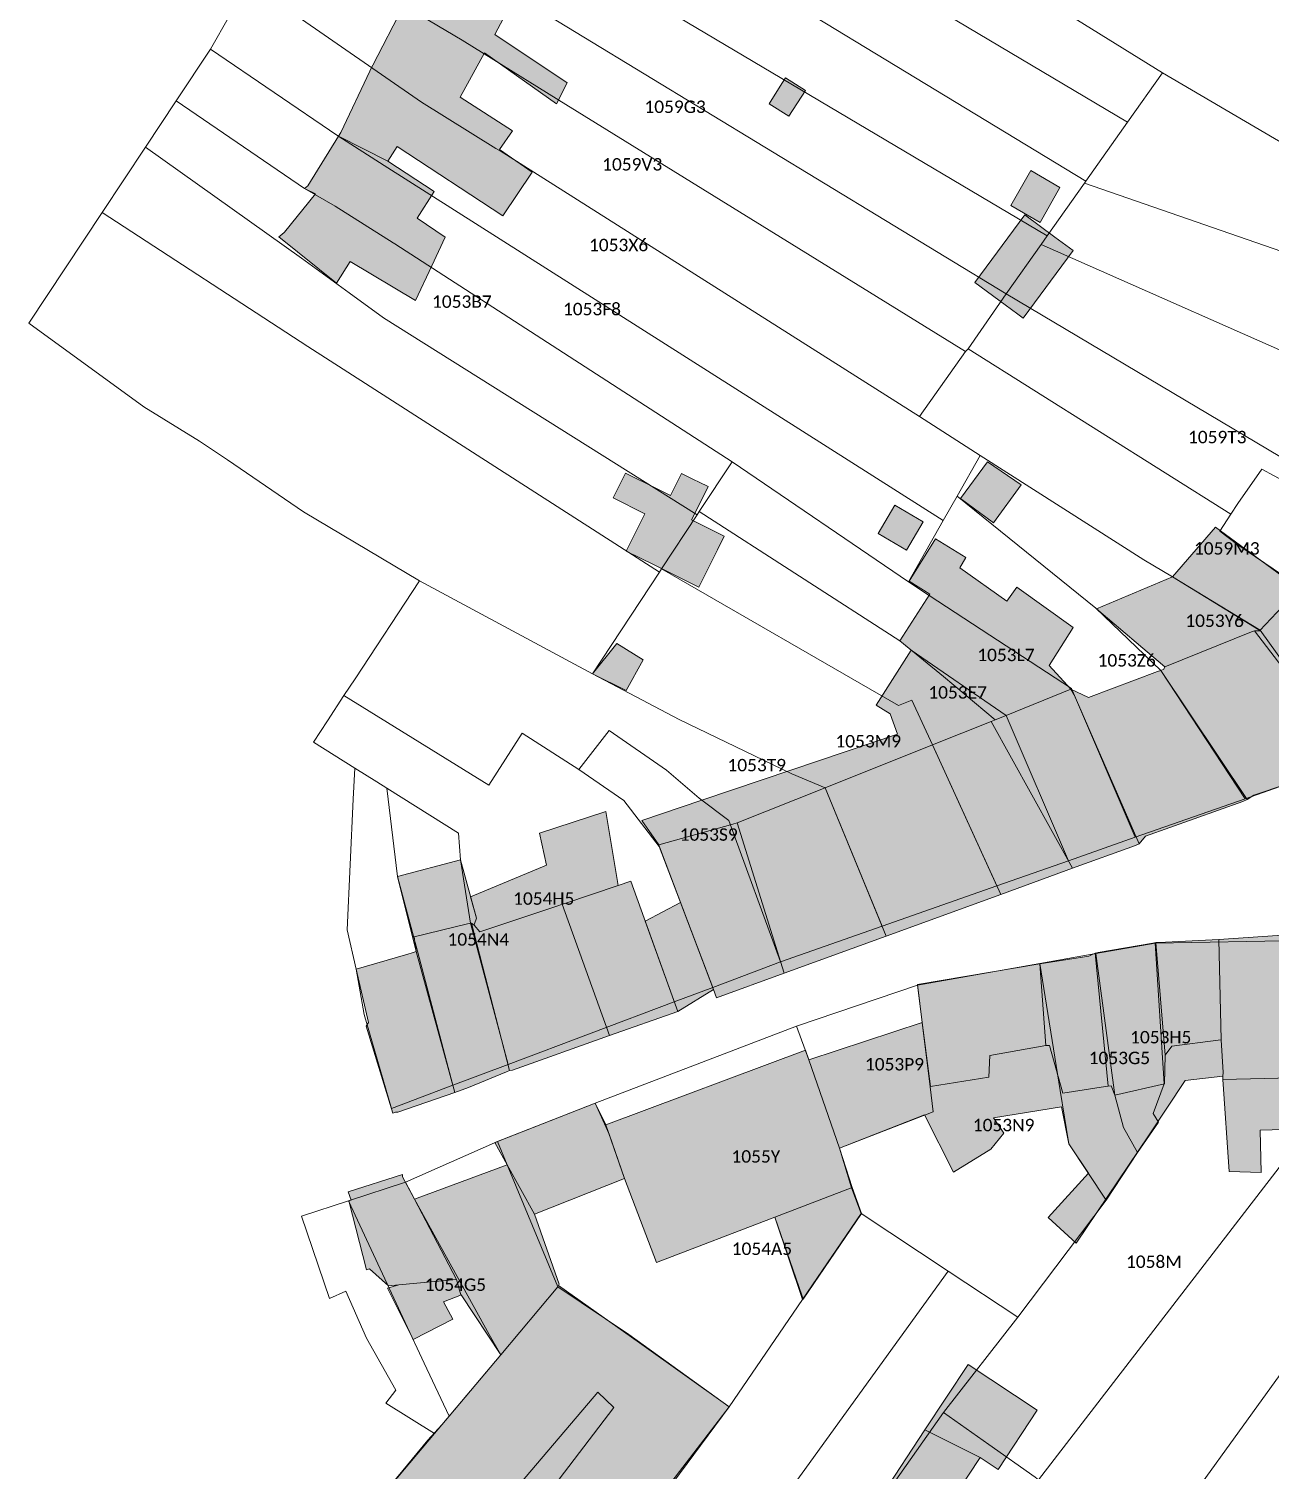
# Model space of a CAD drawing. Header units: metres. Extents: x 113120 to 240396, y 120329 to 242116.
# Drawn here: x 119541 to 119620.8, y 121850.8 to 121943.5 of the extents above; entities that cross this region are included whole.
import ezdxf

# ---------------------------------------------------------------- set-up
doc = ezdxf.new("R2010")
doc.units = ezdxf.units.M
doc.header["$LTSCALE"] = 3
for name, color, linetype, lineweight in [('Bpn_CaPa', 78, 'Continuous', 0), ('Bpn_ReBu', 4, 'Continuous', 0), ('Bpt_CaNu', 7, 'Continuous', 0), ('Hachure bâtiment', 11, 'Continuous', 0)]:
    doc.layers.add(name, color=color, linetype=linetype, lineweight=lineweight)
doc.styles.add('Legend', font='')
doc.styles.get('Legend').set_extended_font_data('Calibri')

msp = doc.modelspace()

# ---------------------------------------------------------------- hatches: boundary and pattern name
at = {"layer": 'Hachure bâtiment'}
h = msp.add_hatch(color=256, dxfattribs=at)
h.dxf.hatch_style = 1
h.paths.add_polyline_path([(119597.506, 121991.133), (119597.704, 121991.338), (119598.503, 121990.801), (119598.32, 121987.101), (119597.953, 121987.301), (119596.77, 121985.218), (119595.953, 121985.668), (119594.22, 121982.651), (119597.453, 121980.151), (119596.27, 121978.868), (119594.203, 121980.518), (119592.57, 121977.668), (119595.72, 121974.701), (119593.97, 121972.768), (119589.103, 121977.018), (119587.27, 121974.251), (119591.12, 121971.368), (119589.553, 121969.301), (119586.02, 121971.968), (119585.153, 121970.801), (119583.87, 121971.668), (119581.353, 121967.751), (119582.02, 121967.251), (119579.103, 121961.968), (119582.546, 121959.909), (119581.303, 121957.701), (119578.12, 121959.568), (119577.403, 121957.968), (119578.17, 121957.493), (119577.47, 121956.251), (119580.07, 121954.551), (119578.715, 121952.104), (119578.603, 121951.901), (119576.703, 121953.201), (119575.803, 121951.501), (119579.02, 121949.701), (119578.603, 121949.101), (119580.92, 121947.818), (119579.835, 121946.034), (119578.67, 121944.118), (119573.62, 121947.118), (119572.783, 121945.282), (119572.253, 121945.601), (119570.97, 121943.151), (119575.62, 121940.051), (119574.92, 121938.701), (119570.303, 121941.968), (119568.72, 121939.118), (119572.103, 121936.951), (119571.27, 121935.751), (119573.37, 121934.301), (119571.47, 121931.501), (119564.67, 121935.951), (119564.07, 121935.018), (119560.903, 121936.625), (119561.049, 121936.862), (119562.919, 121940.807), (119563.024, 121941.026), (119563.103, 121941.177), (119565.066, 121944.956), (119565.216, 121945.064), (119567.126, 121948.447), (119567.225, 121949.121), (119569.366, 121952.221), (119571.49, 121956.123), (119571.604, 121956.33), (119571.518, 121956.48), (119573.63, 121959.74), (119575.991, 121963.384), (119575.762, 121963.543), (119578.372, 121967.695), (119577.69, 121968.396), (119577.788, 121968.551), (119577.888, 121968.71), (119581.749, 121974.846), (119581.198, 121975.542), (119583.603, 121973.484), (119586.796, 121978.764), (119586.992, 121979.089), (119589.904, 121976.782), (119592.102, 121980.232), (119592.192, 121980.005), (119593.059, 121981.06), (119590.041, 121984.329), (119590.142, 121984.499), (119593.36, 121990.07), (119593.507, 121990.131), (119594.664, 121989.501), (119596.538, 121991.85)])
h = msp.add_hatch(color=256, dxfattribs=at)
h.dxf.hatch_style = 1
h.paths.add_polyline_path([(119590.953, 121939.551), (119589.87, 121937.901), (119588.603, 121938.701), (119589.435, 121940.001), (119589.67, 121940.368)], flags=17)
h = msp.add_hatch(color=256, dxfattribs=at)
h.dxf.hatch_style = 1
h.paths.add_polyline_path([(119564.07, 121935.018), (119567.053, 121933.051), (119565.953, 121931.351), (119567.77, 121930.118), (119566.905, 121928.283), (119565.853, 121926.051), (119561.653, 121928.551), (119560.77, 121927.151), (119557.057, 121930.131), (119557.257, 121930.301), (119557.426, 121930.436), (119559.42, 121932.904), (119558.705, 121933.249), (119558.928, 121933.417), (119560.903, 121936.625)])
h = msp.add_hatch(color=256, dxfattribs=at)
h.dxf.hatch_style = 1
h.paths.add_polyline_path([(119607.32, 121933.318), (119606.053, 121931.068), (119604.17, 121932.151), (119605.453, 121934.401)])
h = msp.add_hatch(color=256, dxfattribs=at)
h.dxf.hatch_style = 1
h.paths.add_polyline_path([(119604.603, 121925.172), (119604.206, 121925.465), (119603.788, 121925.774), (119601.844, 121927.209), (119605.054, 121931.559), (119606.995, 121930.127), (119608.165, 121929.263), (119604.955, 121924.913)])
h = msp.add_hatch(color=256, dxfattribs=at)
h.dxf.hatch_style = 1
h.paths.add_polyline_path([(119604.828, 121914.176), (119603.053, 121911.751), (119600.92, 121913.301), (119602.653, 121915.668)])
h = msp.add_hatch(color=256, dxfattribs=at)
h.dxf.hatch_style = 1
h.paths.add_polyline_path([(119580.613, 121912.328), (119578.568, 121913.342), (119579.001, 121914.215), (119579.357, 121914.934), (119581.402, 121913.92), (119582.265, 121913.493), (119582.973, 121914.922), (119583.748, 121914.538), (119584.112, 121914.358), (119584.678, 121914.077), (119583.97, 121912.648), (119583.614, 121911.929), (119585.722, 121910.884), (119585.289, 121910.01), (119584.093, 121907.598), (119582.88, 121908.2), (119581.985, 121908.643), (119581.203, 121909.031), (119580.28, 121909.488), (119579.417, 121909.916)])
h = msp.add_hatch(color=256, dxfattribs=at)
h.dxf.hatch_style = 1
h.paths.add_polyline_path([(119598.52, 121911.801), (119597.453, 121909.984), (119595.62, 121911.051), (119596.703, 121912.868)])
h = msp.add_hatch(color=256, dxfattribs=at)
h.dxf.hatch_style = 1
h.paths.add_polyline_path([(119620.176, 121904.82), (119620.111, 121904.86), (119614.57, 121908.268), (119617.326, 121911.471), (119621.93, 121908.105), (119622.271, 121907.801), (119622.5, 121907.596), (119622.574, 121907.336), (119622.372, 121907.125)])
h = msp.add_hatch(color=256, dxfattribs=at)
h.dxf.hatch_style = 1
h.paths.add_polyline_path([(119601.27, 121909.501), (119600.87, 121908.851), (119603.903, 121906.701), (119604.553, 121907.601), (119608.17, 121905.018), (119606.62, 121902.568), (119608.015, 121901.05), (119603.85, 121899.356), (119597.753, 121903.551), (119597.02, 121904.151), (119598.953, 121907.151), (119597.62, 121907.985), (119599.312, 121910.71)])
h = msp.add_hatch(color=256, dxfattribs=at)
h.dxf.hatch_style = 1
h.paths.add_polyline_path([(119620.111, 121904.86), (119620.176, 121904.82), (119620.155, 121904.798), (119619.836, 121904.801), (119619.655, 121904.728), (119614.063, 121902.475), (119609.667, 121906.211), (119614.57, 121908.268)])
h = msp.add_hatch(color=256, dxfattribs=at)
h.dxf.hatch_style = 1
h.paths.add_polyline_path([(119624.928, 121905.648), (119624.763, 121904.479), (119629.938, 121901.129), (119629.747, 121901.053), (119626.374, 121896.531), (119626.228, 121896.447), (119619.836, 121904.801), (119620.155, 121904.798), (119620.176, 121904.82), (119622.372, 121907.125), (119622.574, 121907.336)])
h = msp.add_hatch(color=256, dxfattribs=at)
h.dxf.hatch_style = 1
h.paths.add_polyline_path([(119626.228, 121896.447), (119625.979, 121896.304), (119619.786, 121894.221), (119619.363, 121893.936), (119613.819, 121902.251), (119613.995, 121902.317), (119614.063, 121902.475), (119619.655, 121904.728), (119619.836, 121904.801)])
h = msp.add_hatch(color=256, dxfattribs=at)
h.dxf.hatch_style = 1
h.paths.add_polyline_path([(119580.503, 121902.918), (119579.403, 121900.951), (119577.253, 121902.018), (119578.803, 121903.985)])
h = msp.add_hatch(color=256, dxfattribs=at)
h.dxf.hatch_style = 1
h.paths.add_polyline_path([(119603.85, 121899.356), (119602.906, 121898.969), (119599.11, 121897.452), (119592.206, 121894.694), (119586.552, 121892.435), (119586.267, 121892.347), (119581.502, 121891.026), (119580.411, 121892.588), (119584.287, 121893.898), (119590.07, 121895.852), (119596.87, 121898.151), (119596.403, 121899.451), (119595.503, 121900.018), (119597.753, 121903.551)])
h = msp.add_hatch(color=256, dxfattribs=at)
h.dxf.hatch_style = 1
h.paths.add_polyline_path([(119619.363, 121893.936), (119619.096, 121893.822), (119612.83, 121891.581), (119612.426, 121891.092), (119608.239, 121900.673), (119608.015, 121901.05), (119609.156, 121900.494), (119613.608, 121902.171), (119613.819, 121902.251)])
h = msp.add_hatch(color=256, dxfattribs=at)
h.dxf.hatch_style = 1
h.paths.add_polyline_path([(119608.239, 121900.673), (119612.426, 121891.092), (119612.184, 121890.993), (119608.126, 121889.517), (119602.906, 121898.969), (119603.85, 121899.356), (119608.015, 121901.05)])
h = msp.add_hatch(color=256, dxfattribs=at)
h.dxf.hatch_style = 1
h.paths.add_polyline_path([(119608.126, 121889.517), (119603.511, 121887.838), (119599.11, 121897.452), (119602.906, 121898.969)])
h = msp.add_hatch(color=256, dxfattribs=at)
h.dxf.hatch_style = 1
h.paths.add_polyline_path([(119603.511, 121887.838), (119596.145, 121885.159), (119592.206, 121894.694), (119599.11, 121897.452)])
h = msp.add_hatch(color=256, dxfattribs=at)
h.dxf.hatch_style = 1
h.paths.add_polyline_path([(119596.145, 121885.159), (119589.577, 121882.77), (119586.552, 121892.435), (119592.206, 121894.694)])
h = msp.add_hatch(color=256, dxfattribs=at)
h.dxf.hatch_style = 1
h.paths.add_polyline_path([(119569.65, 121885.941), (119569.77, 121886.318), (119569.402, 121887.675), (119574.281, 121889.708), (119573.838, 121891.768), (119578.092, 121893.179), (119578.891, 121888.408), (119575.466, 121887.257), (119575.293, 121887.199), (119575.079, 121887.127), (119570.003, 121885.421), (119569.627, 121885.868)])
h = msp.add_hatch(color=256, dxfattribs=at)
h.dxf.hatch_style = 1
h.paths.add_polyline_path([(119589.577, 121882.77), (119585.229, 121881.189), (119585.029, 121881.715), (119581.615, 121890.727), (119581.502, 121891.026), (119586.267, 121892.347), (119586.552, 121892.435)])
h = msp.add_hatch(color=256, dxfattribs=at)
h.dxf.hatch_style = 1
h.paths.add_polyline_path([(119569.77, 121886.318), (119569.65, 121885.941), (119569.627, 121885.868), (119569.448, 121885.996), (119569.206, 121885.938), (119565.773, 121885.102), (119565.909, 121884.164), (119564.7, 121888.984), (119568.753, 121890.068)])
h = msp.add_hatch(color=256, dxfattribs=at)
h.dxf.hatch_style = 1
h.paths.add_polyline_path([(119582.556, 121880.776), (119582.724, 121880.31), (119578.335, 121878.753), (119575.293, 121887.199), (119575.466, 121887.257), (119578.891, 121888.408), (119579.704, 121888.682)])
h = msp.add_hatch(color=256, dxfattribs=at)
h.dxf.hatch_style = 1
h.paths.add_polyline_path([(119578.335, 121878.753), (119572.092, 121876.533), (119571.911, 121876.511), (119569.448, 121885.996), (119569.627, 121885.868), (119570.003, 121885.421), (119575.079, 121887.127), (119575.293, 121887.199)])
h = msp.add_hatch(color=256, dxfattribs=at)
h.dxf.hatch_style = 1
h.paths.add_polyline_path([(119582.904, 121887.324), (119585.029, 121881.715), (119582.724, 121880.31), (119582.556, 121880.776), (119580.627, 121886.123)])
h = msp.add_hatch(color=256, dxfattribs=at)
h.dxf.hatch_style = 1
h.paths.add_polyline_path([(119571.911, 121876.511), (119571.703, 121876.424), (119569.26, 121875.405), (119568.377, 121875.099), (119565.909, 121884.164), (119565.773, 121885.102), (119569.206, 121885.938), (119569.448, 121885.996)])
h = msp.add_hatch(color=256, dxfattribs=at)
h.dxf.hatch_style = 1
h.paths.add_polyline_path([(119614.095, 121877.505), (119614.046, 121875.647), (119610.843, 121874.923), (119610.617, 121875.527), (119610.431, 121875.503), (119609.593, 121884.057), (119609.783, 121884.09), (119613.304, 121884.701), (119613.49, 121884.734)])
h = msp.add_hatch(color=256, dxfattribs=at)
h.dxf.hatch_style = 1
h.paths.add_polyline_path([(119617.704, 121878.482), (119617.512, 121878.457), (119614.526, 121878.071), (119614.095, 121877.505), (119613.49, 121884.734), (119613.677, 121884.746), (119617.551, 121884.932)])
h = msp.add_hatch(color=256, dxfattribs=at)
h.dxf.hatch_style = 1
h.paths.add_polyline_path([(119625.394, 121876.105), (119623.112, 121876.055), (119617.801, 121875.938), (119617.795, 121876.142), (119617.813, 121876.373), (119617.704, 121878.482), (119617.551, 121884.932), (119625.09, 121885.44)])
h = msp.add_hatch(color=256, dxfattribs=at)
h.dxf.hatch_style = 1
h.paths.add_polyline_path([(119568.377, 121875.099), (119564.715, 121873.831), (119564.561, 121873.822), (119564.404, 121873.762), (119562.683, 121879.353), (119562.842, 121879.6), (119562.028, 121883.032), (119565.372, 121883.996), (119565.645, 121884.082), (119565.909, 121884.164)])
h = msp.add_hatch(color=256, dxfattribs=at)
h.dxf.hatch_style = 1
h.paths.add_polyline_path([(119610.431, 121875.503), (119610.246, 121875.474), (119607.515, 121875.042), (119606.644, 121878.123), (119606.416, 121878.122), (119606.037, 121883.363), (119609.175, 121883.873), (119609.393, 121883.969), (119609.593, 121884.057)])
h = msp.add_hatch(color=256, dxfattribs=at)
h.dxf.hatch_style = 1
h.paths.add_polyline_path([(119606.416, 121878.122), (119602.819, 121877.479), (119602.744, 121876.083), (119598.994, 121875.482), (119598.466, 121879.604), (119598.157, 121882.044), (119606.037, 121883.363)])
h = msp.add_hatch(color=256, dxfattribs=at)
h.dxf.hatch_style = 1
h.paths.add_polyline_path([(119598.994, 121875.482), (119602.744, 121876.083), (119602.819, 121877.479), (119606.416, 121878.122), (119606.644, 121878.123), (119607.515, 121875.042), (119610.246, 121875.474), (119610.431, 121875.503), (119610.617, 121875.527), (119610.843, 121874.923), (119614.046, 121875.647), (119614.095, 121877.505), (119614.526, 121878.071), (119617.512, 121878.457), (119617.704, 121878.482), (119617.813, 121876.373), (119617.795, 121876.142), (119615.37, 121875.868), (119613.056, 121872.366), (119608.372, 121865.395), (119606.553, 121867.051), (119609.153, 121869.901), (119607.903, 121871.801), (119607.42, 121874.168), (119603.053, 121873.468), (119603.72, 121872.468), (119602.87, 121871.451), (119600.47, 121869.968), (119598.603, 121873.651), (119593.143, 121871.521), (119591.168, 121877.201), (119598.466, 121879.604)])
h = msp.add_hatch(color=256, dxfattribs=at)
h.dxf.hatch_style = 1
h.paths.add_polyline_path([(119591.168, 121877.201), (119593.143, 121871.521), (119593.96, 121868.978), (119588.97, 121867.068), (119581.353, 121864.151), (119579.303, 121869.551), (119578.103, 121873.018), (119590.953, 121877.818)])
h = msp.add_hatch(color=256, dxfattribs=at)
h.dxf.hatch_style = 1
h.paths.add_polyline_path([(119623.281, 121872.765), (119620.203, 121872.668), (119620.27, 121869.951), (119618.203, 121870.001), (119617.801, 121875.938), (119623.112, 121876.055)])
h = msp.add_hatch(color=256, dxfattribs=at)
h.dxf.hatch_style = 1
h.paths.add_polyline_path([(119578.103, 121873.018), (119579.303, 121869.551), (119573.503, 121867.268), (119571.749, 121870.432), (119570.953, 121871.868), (119577.42, 121874.401)])
h = msp.add_hatch(color=256, dxfattribs=at)
h.dxf.hatch_style = 1
h.paths.add_polyline_path([(119565.783, 121868.236), (119568.495, 121863.069), (119564.782, 121862.726), (119564.115, 121862.664), (119562.895, 121863.754), (119562.711, 121863.679), (119561.558, 121868.119), (119561.716, 121868.17), (119561.531, 121868.701), (119565.02, 121869.828), (119565.029, 121869.674)])
h = msp.add_hatch(color=256, dxfattribs=at)
h.dxf.hatch_style = 1
h.paths.add_polyline_path([(119573.503, 121867.268), (119575.09, 121862.767), (119575.05, 121862.679), (119575.01, 121862.591), (119571.338, 121858.217), (119568.79, 121862.069), (119568.783, 121862.08), (119568.495, 121863.069), (119565.783, 121868.236), (119571.749, 121870.432)])
h = msp.add_hatch(color=256, dxfattribs=at)
h.dxf.hatch_style = 1
h.paths.add_polyline_path([(119594.553, 121867.318), (119590.803, 121861.801), (119590.734, 121861.999), (119588.97, 121867.068), (119593.96, 121868.978)])
h = msp.add_hatch(color=256, dxfattribs=at)
h.dxf.hatch_style = 1
h.paths.add_polyline_path([(119571.956, 121842.535), (119572.186, 121842.279), (119572.361, 121842.648), (119575.956, 121847.337), (119574.252, 121848.786), (119575.097, 121850.226), (119578.619, 121854.834), (119577.577, 121855.811), (119571.518, 121848.667), (119569.051, 121845.164), (119568.82, 121844.968), (119568.646, 121844.801), (119571.736, 121842.631)], flags=16)
h.paths.add_polyline_path([(119571.338, 121858.217), (119575.01, 121862.591), (119575.05, 121862.679), (119580.264, 121858.982), (119585.952, 121854.929), (119586.032, 121854.872), (119579.218, 121845.669), (119578.769, 121845.411), (119578.022, 121844.506), (119576.005, 121841.814), (119574.881, 121840.357), (119571.495, 121836.41), (119566.215, 121839.976), (119563.728, 121836.846), (119557.105, 121841.077), (119556.978, 121841.158), (119557.153, 121841.351), (119557.347, 121841.58), (119563.327, 121848.702), (119566.651, 121852.719), (119567.549, 121853.704)])
h = msp.add_hatch(color=256, dxfattribs=at)
h.dxf.hatch_style = 1
h.paths.add_polyline_path([(119568.79, 121862.069), (119568.708, 121862.037), (119567.65, 121861.629), (119568.255, 121860.504), (119565.703, 121859.198), (119564.047, 121862.505), (119564.782, 121862.726), (119568.495, 121863.069), (119568.783, 121862.08)])
h = msp.add_hatch(color=256, dxfattribs=at)
h.dxf.hatch_style = 1
h.paths.add_polyline_path([(119598.635, 121853.388), (119601.405, 121857.591), (119605.857, 121854.658), (119603.345, 121850.845), (119602.18, 121851.612)])
h = msp.add_hatch(color=256, dxfattribs=at)
h.dxf.hatch_style = 1
h.paths.add_polyline_path([(119581.123, 121842.066), (119579.18, 121839.559), (119577.677, 121840.762), (119577.503, 121840.901), (119577.324, 121841.004), (119576.005, 121841.814), (119578.022, 121844.506)], flags=17)
h.paths.add_polyline_path([(119571.956, 121842.535), (119572.186, 121842.279), (119572.361, 121842.648), (119575.956, 121847.337), (119574.252, 121848.786), (119575.097, 121850.226), (119578.619, 121854.834), (119577.577, 121855.811), (119571.518, 121848.667), (119569.051, 121845.164), (119568.82, 121844.968), (119568.646, 121844.801), (119571.736, 121842.631)], flags=16)
h = msp.add_hatch(color=256, dxfattribs=at)
h.dxf.hatch_style = 1
h.paths.add_polyline_path([(119602.18, 121851.612), (119599.185, 121847.066), (119595.897, 121849.233), (119598.637, 121853.388)])

# ---------------------------------------------------------------- linework, layer by layer
at = {"layer": 'Bpn_CaPa'}
for points in [[(119609.976, 121949.406), (119614.666, 121957.782), (119621.253, 121969.55), (119624.99, 121967.517), (119630.026, 121964.776), (119638.067, 121960.395), (119645.202, 121956.437), (119651.291, 121953.178), (119657.148, 121950.048), (119662.735, 121947.065), (119666.644, 121944.979), (119655.553, 121929.967), (119651.804, 121924.968), (119648.153, 121920.1), (119644.013, 121922.673), (119643.297, 121923.125), (119646.408, 121928.08), (119638.024, 121933.345), (119634.913, 121928.391), (119613.918, 121940.699), (119607.376, 121944.747), (119609.976, 121949.406)], [(119565.647, 121965.015), (119567.523, 121968.311), (119575.762, 121963.542), (119579.032, 121961.817), (119581.806, 121960.353), (119582.57, 121959.95), (119607.376, 121944.747), (119613.918, 121940.699), (119611.671, 121937.519), (119578.136, 121957.433), (119577.361, 121957.83), (119573.631, 121959.739), (119565.647, 121965.015)], [(119565.647, 121965.015), (119573.631, 121959.739), (119577.361, 121957.83), (119578.136, 121957.433), (119611.671, 121937.519), (119608.991, 121933.728), (119578.72, 121952.1), (119576.713, 121953.217), (119571.49, 121956.122), (119563.299, 121960.89), (119565.647, 121965.015)], [(119561.355, 121957.475), (119563.299, 121960.89), (119571.49, 121956.122), (119576.713, 121953.217), (119578.72, 121952.1), (119608.991, 121933.728), (119608.897, 121933.596), (119606.5, 121930.205), (119579.041, 121946.506), (119577.831, 121947.225), (119569.364, 121952.258), (119561.355, 121957.475)], [(119561.355, 121957.475), (119569.364, 121952.258), (119577.831, 121947.225), (119579.041, 121946.506), (119606.5, 121930.205), (119606.11, 121929.653), (119603.858, 121926.467), (119572.803, 121945.35), (119571.107, 121946.269), (119570.414, 121946.642), (119567.111, 121948.418), (119559.056, 121953.434), (119561.355, 121957.475)], [(119557.224, 121950.216), (119559.056, 121953.434), (119567.111, 121948.418), (119570.414, 121946.642), (119571.107, 121946.269), (119572.803, 121945.35), (119603.858, 121926.467), (119601.417, 121922.93), (119601.241, 121922.765), (119575.532, 121938.664), (119570.272, 121941.917), (119568.864, 121942.787), (119565.127, 121945.012), (119557.224, 121950.216)], [(119557.224, 121950.216), (119565.127, 121945.012), (119568.864, 121942.787), (119570.272, 121941.917), (119575.532, 121938.664), (119601.241, 121922.765), (119598.277, 121918.576), (119571.294, 121935.665), (119571.029, 121935.83), (119566.234, 121938.811), (119555.116, 121946.523), (119557.224, 121950.216)], [(119599.805, 121911.888), (119563.834, 121934.739), (119560.863, 121936.628), (119552.669, 121942.213), (119555.116, 121946.523), (119566.234, 121938.811), (119571.029, 121935.83), (119571.294, 121935.665), (119598.277, 121918.576), (119602.188, 121916.076), (119600.7, 121913.46), (119599.805, 121911.888)], [(119599.805, 121911.888), (119597.566, 121907.954), (119586.22, 121915.667), (119564.519, 121929.697), (119564.424, 121929.758), (119560.693, 121932.119), (119558.705, 121933.248), (119550.458, 121938.88), (119552.669, 121942.213), (119560.863, 121936.628), (119563.834, 121934.739), (119599.805, 121911.888)], [(119644.013, 121922.673), (119641.333, 121918.721), (119634.801, 121922.866), (119633.691, 121923.57), (119632.086, 121924.588), (119630.855, 121925.369), (119629.203, 121926.417), (119629.286, 121926.533), (119608.897, 121933.596), (119608.991, 121933.728), (119611.671, 121937.519), (119613.918, 121940.699), (119634.913, 121928.391), (119636.352, 121927.484), (119643.297, 121923.125), (119644.013, 121922.673)], [(119583.977, 121912.252), (119563.803, 121924.933), (119561.593, 121926.532), (119558.515, 121928.76), (119548.49, 121935.914), (119550.458, 121938.88), (119558.705, 121933.248), (119560.693, 121932.119), (119564.424, 121929.758), (119564.519, 121929.697), (119586.22, 121915.667), (119584.118, 121912.467), (119583.977, 121912.252)], [(119581.692, 121908.774), (119581.55, 121908.559), (119558.93, 121923.087), (119545.698, 121931.706), (119548.49, 121935.914), (119558.515, 121928.76), (119561.593, 121926.532), (119563.803, 121924.933), (119583.977, 121912.252), (119581.692, 121908.774)], [(119606.11, 121929.653), (119606.5, 121930.205), (119608.897, 121933.596), (119629.286, 121926.533), (119629.203, 121926.417), (119630.855, 121925.369), (119632.086, 121924.588), (119633.691, 121923.57), (119634.801, 121922.866), (119641.333, 121918.721), (119638.748, 121914.909), (119632.317, 121919.261), (119629.437, 121920.965), (119628.594, 121921.463), (119626.867, 121922.486), (119625.903, 121920.9), (119606.11, 121929.653)], [(119581.55, 121908.559), (119577.253, 121902.017), (119566.12, 121908), (119558.653, 121912.45), (119553.758, 121915.796), (119551.957, 121916.996), (119548.372, 121919.209), (119540.975, 121924.588), (119545.698, 121931.706), (119558.93, 121923.087), (119581.55, 121908.559)], [(119606.11, 121929.653), (119625.903, 121920.9), (119626.867, 121922.486), (119628.594, 121921.463), (119629.437, 121920.965), (119632.317, 121919.261), (119638.748, 121914.909), (119636.206, 121911.16), (119629.666, 121915.285), (119627.71, 121916.418), (119626.563, 121917.084), (119624.234, 121918.451), (119622.547, 121915.97), (119622.253, 121915.533), (119603.858, 121926.467), (119606.11, 121929.653)], [(119636.206, 121911.16), (119633.544, 121907.234), (119626.047, 121912.096), (119625.072, 121912.613), (119620.318, 121915.199), (119618.773, 121912.986), (119618.315, 121912.301), (119601.417, 121922.93), (119603.858, 121926.467), (119622.253, 121915.533), (119622.547, 121915.97), (119624.234, 121918.451), (119626.563, 121917.084), (119627.71, 121916.418), (119629.666, 121915.285), (119636.206, 121911.16)], [(119598.277, 121918.576), (119601.241, 121922.765), (119601.417, 121922.93), (119618.315, 121912.301), (119617.603, 121911.215), (119618.771, 121910.324), (119622.77, 121907.605), (119625.424, 121905.814), (119624.614, 121904.576), (119629.55, 121901.345), (119626.228, 121896.446), (119620.198, 121904.842), (119614.57, 121908.267), (119612.708, 121909.351), (119602.188, 121916.076), (119598.277, 121918.576)], [(119586.22, 121915.667), (119597.566, 121907.954), (119598.905, 121907.077), (119602.257, 121904.876), (119608.064, 121901.083), (119612.171, 121891.51), (119607.871, 121890.001), (119603.853, 121899.347), (119603.16, 121899.072), (119599.822, 121901.847), (119597.02, 121904.15), (119584.118, 121912.467), (119586.22, 121915.667)], [(119619.238, 121893.992), (119613.819, 121902.25), (119609.62, 121906.25), (119600.7, 121913.46), (119602.188, 121916.076), (119612.708, 121909.351), (119614.57, 121908.267), (119620.198, 121904.842), (119626.228, 121896.446), (119619.238, 121893.992)], [(119633.544, 121907.234), (119629.55, 121901.345), (119624.614, 121904.576), (119625.424, 121905.814), (119622.77, 121907.605), (119618.771, 121910.324), (119617.603, 121911.215), (119618.315, 121912.301), (119618.773, 121912.986), (119620.318, 121915.199), (119625.072, 121912.613), (119626.047, 121912.096), (119633.544, 121907.234)], [(119599.805, 121911.888), (119600.7, 121913.46), (119609.62, 121906.25), (119613.819, 121902.25), (119619.238, 121893.992), (119612.171, 121891.51), (119608.064, 121901.083), (119602.257, 121904.876), (119598.905, 121907.077), (119597.566, 121907.954), (119599.805, 121911.888)], [(119583.977, 121912.252), (119584.118, 121912.467), (119597.02, 121904.15), (119599.822, 121901.847), (119603.16, 121899.072), (119603.853, 121899.347), (119607.871, 121890.001), (119603.262, 121888.382), (119599.11, 121897.452), (119597.799, 121900.334), (119596.943, 121899.981), (119581.692, 121908.774), (119583.977, 121912.252)], [(119581.55, 121908.559), (119581.692, 121908.774), (119596.943, 121899.981), (119597.799, 121900.334), (119599.11, 121897.452), (119603.262, 121888.382), (119595.884, 121885.792), (119592.206, 121894.693), (119590.075, 121895.592), (119582.825, 121899.083), (119577.253, 121902.017), (119581.55, 121908.559)], [(119576.37, 121895.867), (119572.709, 121898.202), (119570.568, 121894.858), (119561.249, 121900.642), (119561.98, 121901.715), (119566.12, 121908), (119577.253, 121902.017), (119582.825, 121899.083), (119590.075, 121895.592), (119592.206, 121894.693), (119595.884, 121885.792), (119589.336, 121883.492), (119586.017, 121892.6), (119584.109, 121894.031), (119582.011, 121895.82), (119578.321, 121898.386), (119576.37, 121895.867)], [(119576.37, 121895.867), (119579.255, 121893.883), (119581.544, 121890.915), (119582.845, 121887.48), (119584.981, 121881.844), (119582.501, 121880.916), (119571.81, 121876.891), (119569.389, 121885.982), (119568.753, 121890.067), (119568.62, 121891.767), (119564.019, 121894.668), (119563.377, 121895.07), (119561.953, 121895.967), (119559.296, 121897.641), (119560.195, 121899.006), (119561.249, 121900.642), (119570.568, 121894.858), (119572.709, 121898.202), (119576.37, 121895.867)], [(119576.37, 121895.867), (119578.321, 121898.386), (119582.011, 121895.82), (119584.109, 121894.031), (119586.017, 121892.6), (119589.336, 121883.492), (119584.981, 121881.844), (119582.845, 121887.48), (119581.544, 121890.915), (119579.255, 121893.883), (119576.37, 121895.867)], [(119561.953, 121895.967), (119563.377, 121895.07), (119564.019, 121894.668), (119564.7, 121888.983), (119565.979, 121884.185), (119568.256, 121875.554), (119564.31, 121874.07), (119562.556, 121880.119), (119562.028, 121883.031), (119561.453, 121885.55), (119561.854, 121893.974), (119561.953, 121895.967)], [(119564.019, 121894.668), (119568.62, 121891.767), (119568.753, 121890.067), (119569.389, 121885.982), (119571.81, 121876.891), (119568.256, 121875.554), (119565.979, 121884.185), (119564.7, 121888.983), (119564.019, 121894.668)], [(119599.836, 121854.5), (119604.603, 121860.633), (119610.288, 121868.177), (119612.312, 121871.239), (119613.664, 121873.182), (119613.326, 121873.752), (119614.035, 121875.646), (119613.455, 121884.697), (119622.858, 121884.882), (119623.112, 121876.054), (119623.303, 121872.717), (119621.209, 121869.989), (119605.936, 121850.167), (119605.728, 121850.339), (119602.736, 121852.442), (119599.836, 121854.5)], [(119605.936, 121850.167), (119621.209, 121869.989), (119623.303, 121872.717), (119623.112, 121876.054), (119622.858, 121884.882), (119632.879, 121885.079), (119639.053, 121884.35), (119633.923, 121876.265), (119633.754, 121875.944), (119632.545, 121874.028), (119630.07, 121869.917), (119628.019, 121866.851), (119622.053, 121857.733), (119612.97, 121845.167), (119611.34, 121846.328), (119607.843, 121848.821), (119605.936, 121850.167)], [(119613.455, 121884.697), (119614.035, 121875.646), (119613.326, 121873.752), (119613.664, 121873.182), (119612.312, 121871.239), (119611.406, 121872.833), (119610.843, 121874.922), (119609.639, 121884.026), (119613.455, 121884.697)], [(119606.035, 121883.391), (119609.639, 121884.026), (119610.843, 121874.922), (119611.406, 121872.833), (119612.312, 121871.239), (119610.288, 121868.177), (119607.903, 121871.8), (119607.334, 121875.217), (119606.035, 121883.391)], [(119600.126, 121863.598), (119594.536, 121867.3), (119593.901, 121868.954), (119593.143, 121871.52), (119599.165, 121873.858), (119598.967, 121875.452), (119598.462, 121879.603), (119598.164, 121882.006), (119606.035, 121883.391), (119607.334, 121875.217), (119607.903, 121871.8), (119610.288, 121868.177), (119604.603, 121860.633), (119600.126, 121863.598)], [(119593.143, 121871.52), (119591.16, 121877.198), (119590.38, 121879.352), (119598.164, 121882.006), (119598.462, 121879.603), (119598.967, 121875.452), (119599.165, 121873.858), (119593.143, 121871.52)], [(119590.763, 121861.786), (119588.97, 121867.067), (119581.353, 121864.15), (119579.303, 121869.55), (119578.316, 121872.403), (119577.42, 121874.4), (119590.38, 121879.352), (119591.16, 121877.198), (119593.143, 121871.52), (119593.901, 121868.954), (119594.536, 121867.3), (119590.763, 121861.786)], [(119590.763, 121861.786), (119586.042, 121854.864), (119579.584, 121859.524), (119575.01, 121862.59), (119571.749, 121870.431), (119571.124, 121871.934), (119577.42, 121874.4), (119578.316, 121872.403), (119579.303, 121869.55), (119581.353, 121864.15), (119588.97, 121867.067), (119590.763, 121861.786)], [(119568.017, 121854.279), (119571.338, 121858.216), (119570.605, 121859.514), (119565.784, 121868.235), (119565.215, 121869.318), (119571.124, 121871.934), (119571.749, 121870.431), (119575.01, 121862.59), (119579.584, 121859.524), (119586.042, 121854.864), (119576.383, 121842.303), (119569.5, 121833.155), (119564.511, 121825.936), (119551.822, 121833.33), (119556.978, 121841.157), (119567.085, 121853.145), (119568.017, 121854.279)], [(119568.017, 121854.279), (119566.404, 121857.689), (119565.194, 121860.295), (119561.553, 121868.134), (119565.215, 121869.318), (119565.784, 121868.235), (119570.605, 121859.514), (119571.338, 121858.216), (119568.017, 121854.279)], [(119568.017, 121854.279), (119567.085, 121853.145), (119563.94, 121855.115), (119564.598, 121855.939), (119562.713, 121859.281), (119561.369, 121862.305), (119560.327, 121861.838), (119558.531, 121867.137), (119561.553, 121868.134), (119565.194, 121860.295), (119566.404, 121857.689), (119568.017, 121854.279)], [(119590.763, 121861.786), (119594.536, 121867.3), (119600.126, 121863.598), (119578.49, 121833.659), (119578.198, 121833.239), (119576.673, 121830.912), (119570.912, 121822.206), (119564.511, 121825.936), (119569.5, 121833.155), (119576.383, 121842.303), (119586.042, 121854.864), (119590.763, 121861.786)], [(119599.836, 121854.5), (119596.353, 121849.567), (119585.906, 121835.381), (119583.341, 121831.601), (119580.774, 121828), (119575.061, 121819.791), (119570.912, 121822.206), (119576.673, 121830.912), (119578.198, 121833.239), (119578.49, 121833.659), (119600.126, 121863.598), (119604.603, 121860.633), (119599.836, 121854.5)], [(119627.936, 121853.8), (119605.042, 121822.695), (119603.239, 121819.832), (119594.598, 121808.409), (119587.377, 121812.586), (119596.449, 121825.277), (119601.296, 121831.663), (119611.34, 121846.328), (119612.97, 121845.167), (119622.053, 121857.733), (119627.936, 121853.8)], [(119599.836, 121854.5), (119602.736, 121852.442), (119605.728, 121850.339), (119605.936, 121850.167), (119607.843, 121848.821), (119605.22, 121845.2), (119597.053, 121833.99), (119594.79, 121830.884), (119589.333, 121823.414), (119583.161, 121815.072), (119579.737, 121817.069), (119575.061, 121819.791), (119580.774, 121828), (119583.341, 121831.601), (119585.906, 121835.381), (119596.353, 121849.567), (119599.836, 121854.5)]]:
    msp.add_lwpolyline(points, close=True, dxfattribs=at)
at = {"layer": 'Bpn_ReBu'}
msp.add_lwpolyline([(119572.253, 121945.601), (119570.97, 121943.151), (119575.62, 121940.051), (119574.92, 121938.701), (119570.303, 121941.968), (119568.72, 121939.118), (119572.103, 121936.951), (119571.27, 121935.751), (119573.37, 121934.301), (119571.47, 121931.501), (119564.67, 121935.951), (119564.07, 121935.018), (119560.903, 121936.625), (119561.049, 121936.862), (119562.919, 121940.807), (119563.024, 121941.026), (119563.103, 121941.177), (119565.066, 121944.956)], dxfattribs=at)
for points in [[(119590.953, 121939.551), (119589.87, 121937.901), (119588.603, 121938.701), (119589.435, 121940.001), (119589.67, 121940.368), (119590.953, 121939.551)], [(119564.07, 121935.018), (119567.053, 121933.051), (119565.953, 121931.351), (119567.77, 121930.118), (119566.905, 121928.283), (119565.853, 121926.051), (119561.653, 121928.551), (119560.77, 121927.151), (119557.057, 121930.131), (119557.257, 121930.301), (119557.426, 121930.436), (119559.42, 121932.904), (119558.705, 121933.249), (119558.928, 121933.417), (119560.903, 121936.625), (119564.07, 121935.018)], [(119607.32, 121933.318), (119606.053, 121931.068), (119604.17, 121932.151), (119605.453, 121934.401), (119607.32, 121933.318)], [(119604.603, 121925.172), (119604.206, 121925.465), (119603.788, 121925.774), (119601.844, 121927.209), (119605.054, 121931.559), (119606.995, 121930.127), (119608.165, 121929.263), (119604.955, 121924.913), (119604.603, 121925.172)], [(119604.828, 121914.176), (119603.053, 121911.751), (119600.92, 121913.301), (119602.653, 121915.668), (119604.828, 121914.176)], [(119580.613, 121912.328), (119578.568, 121913.342), (119579.001, 121914.215), (119579.357, 121914.934), (119581.402, 121913.92), (119582.265, 121913.493), (119582.973, 121914.922), (119583.748, 121914.538), (119584.112, 121914.358), (119584.678, 121914.077), (119583.97, 121912.648), (119583.614, 121911.929), (119585.722, 121910.884), (119585.289, 121910.01), (119584.093, 121907.598), (119582.88, 121908.2), (119581.985, 121908.643), (119581.203, 121909.031), (119580.28, 121909.488), (119579.417, 121909.916), (119580.613, 121912.328)], [(119598.52, 121911.801), (119597.453, 121909.984), (119595.62, 121911.051), (119596.703, 121912.868), (119598.52, 121911.801)], [(119620.176, 121904.82), (119620.111, 121904.86), (119614.57, 121908.268), (119617.326, 121911.471), (119621.93, 121908.105), (119622.271, 121907.801), (119622.5, 121907.596), (119622.574, 121907.336), (119622.372, 121907.125), (119620.176, 121904.82)], [(119601.27, 121909.501), (119600.87, 121908.851), (119603.903, 121906.701), (119604.553, 121907.601), (119608.17, 121905.018), (119606.62, 121902.568), (119608.015, 121901.05), (119603.85, 121899.356), (119597.753, 121903.551), (119597.02, 121904.151), (119598.953, 121907.151), (119597.62, 121907.985), (119599.312, 121910.71), (119601.27, 121909.501)], [(119620.111, 121904.86), (119620.176, 121904.82), (119620.155, 121904.798), (119619.836, 121904.801), (119619.655, 121904.728), (119614.063, 121902.475), (119609.667, 121906.211), (119614.57, 121908.268), (119620.111, 121904.86)], [(119624.928, 121905.648), (119624.763, 121904.479), (119629.938, 121901.129), (119629.747, 121901.053), (119626.374, 121896.531), (119626.228, 121896.447), (119619.836, 121904.801), (119620.155, 121904.798), (119620.176, 121904.82), (119622.372, 121907.125), (119622.574, 121907.336), (119624.928, 121905.648)], [(119626.228, 121896.447), (119625.979, 121896.304), (119619.786, 121894.221), (119619.363, 121893.936), (119613.819, 121902.251), (119613.995, 121902.317), (119614.063, 121902.475), (119619.655, 121904.728), (119619.836, 121904.801), (119626.228, 121896.447)], [(119580.503, 121902.918), (119579.403, 121900.951), (119577.253, 121902.018), (119578.803, 121903.985), (119580.503, 121902.918)], [(119603.85, 121899.356), (119602.906, 121898.969), (119599.11, 121897.452), (119592.206, 121894.694), (119586.552, 121892.435), (119586.267, 121892.347), (119581.502, 121891.026), (119580.411, 121892.588), (119584.287, 121893.898), (119590.07, 121895.852), (119596.87, 121898.151), (119596.403, 121899.451), (119595.503, 121900.018), (119597.753, 121903.551), (119603.85, 121899.356)], [(119619.363, 121893.936), (119619.096, 121893.822), (119612.83, 121891.581), (119612.426, 121891.092), (119608.239, 121900.673), (119608.015, 121901.05), (119609.156, 121900.494), (119613.608, 121902.171), (119613.819, 121902.251), (119619.363, 121893.936)], [(119608.239, 121900.673), (119612.426, 121891.092), (119612.184, 121890.993), (119608.126, 121889.517), (119602.906, 121898.969), (119603.85, 121899.356), (119608.015, 121901.05), (119608.239, 121900.673)], [(119608.126, 121889.517), (119603.511, 121887.838), (119599.11, 121897.452), (119602.906, 121898.969), (119608.126, 121889.517)], [(119603.511, 121887.838), (119596.145, 121885.159), (119592.206, 121894.694), (119599.11, 121897.452), (119603.511, 121887.838)], [(119596.145, 121885.159), (119589.577, 121882.77), (119586.552, 121892.435), (119592.206, 121894.694), (119596.145, 121885.159)], [(119569.65, 121885.941), (119569.77, 121886.318), (119569.402, 121887.675), (119574.281, 121889.708), (119573.838, 121891.768), (119578.092, 121893.179), (119578.891, 121888.408), (119575.466, 121887.257), (119575.293, 121887.199), (119575.079, 121887.127), (119570.003, 121885.421), (119569.627, 121885.868), (119569.65, 121885.941)], [(119589.577, 121882.77), (119585.229, 121881.189), (119585.029, 121881.715), (119581.615, 121890.727), (119581.502, 121891.026), (119586.267, 121892.347), (119586.552, 121892.435), (119589.577, 121882.77)], [(119569.77, 121886.318), (119569.65, 121885.941), (119569.627, 121885.868), (119569.448, 121885.996), (119569.206, 121885.938), (119565.773, 121885.102), (119565.909, 121884.164), (119564.7, 121888.984), (119568.753, 121890.068), (119569.77, 121886.318)], [(119582.556, 121880.776), (119582.724, 121880.31), (119578.335, 121878.753), (119575.293, 121887.199), (119575.466, 121887.257), (119578.891, 121888.408), (119579.704, 121888.682), (119582.556, 121880.776)], [(119578.335, 121878.753), (119572.092, 121876.533), (119571.911, 121876.511), (119569.448, 121885.996), (119569.627, 121885.868), (119570.003, 121885.421), (119575.079, 121887.127), (119575.293, 121887.199), (119578.335, 121878.753)], [(119582.904, 121887.324), (119585.029, 121881.715), (119582.724, 121880.31), (119582.556, 121880.776), (119580.627, 121886.123), (119582.904, 121887.324)], [(119571.911, 121876.511), (119571.703, 121876.424), (119569.26, 121875.405), (119568.377, 121875.099), (119565.909, 121884.164), (119565.773, 121885.102), (119569.206, 121885.938), (119569.448, 121885.996), (119571.911, 121876.511)], [(119614.095, 121877.505), (119614.046, 121875.647), (119610.843, 121874.923), (119610.617, 121875.527), (119610.431, 121875.503), (119609.593, 121884.057), (119609.783, 121884.09), (119613.304, 121884.701), (119613.49, 121884.734), (119614.095, 121877.505)], [(119617.704, 121878.482), (119617.512, 121878.457), (119614.526, 121878.071), (119614.095, 121877.505), (119613.49, 121884.734), (119613.677, 121884.746), (119617.551, 121884.932), (119617.704, 121878.482)], [(119625.394, 121876.105), (119623.112, 121876.055), (119617.801, 121875.938), (119617.795, 121876.142), (119617.813, 121876.373), (119617.704, 121878.482), (119617.551, 121884.932), (119625.09, 121885.44), (119625.394, 121876.105)], [(119568.377, 121875.099), (119564.715, 121873.831), (119564.561, 121873.822), (119564.404, 121873.762), (119562.683, 121879.353), (119562.842, 121879.6), (119562.028, 121883.032), (119565.372, 121883.996), (119565.645, 121884.082), (119565.909, 121884.164), (119568.377, 121875.099)], [(119610.431, 121875.503), (119610.246, 121875.474), (119607.515, 121875.042), (119606.644, 121878.123), (119606.416, 121878.122), (119606.037, 121883.363), (119609.175, 121883.873), (119609.393, 121883.969), (119609.593, 121884.057), (119610.431, 121875.503)], [(119606.416, 121878.122), (119602.819, 121877.479), (119602.744, 121876.083), (119598.994, 121875.482), (119598.466, 121879.604), (119598.157, 121882.044), (119606.037, 121883.363), (119606.416, 121878.122)], [(119598.994, 121875.482), (119602.744, 121876.083), (119602.819, 121877.479), (119606.416, 121878.122), (119606.644, 121878.123), (119607.515, 121875.042), (119610.246, 121875.474), (119610.431, 121875.503), (119610.617, 121875.527), (119610.843, 121874.923), (119614.046, 121875.647), (119614.095, 121877.505), (119614.526, 121878.071), (119617.512, 121878.457), (119617.704, 121878.482), (119617.813, 121876.373), (119617.795, 121876.142), (119615.37, 121875.868), (119613.056, 121872.366), (119608.372, 121865.395), (119606.553, 121867.051), (119609.153, 121869.901), (119607.903, 121871.801), (119607.42, 121874.168), (119603.053, 121873.468), (119603.72, 121872.468), (119602.87, 121871.451), (119600.47, 121869.968), (119598.603, 121873.651), (119593.143, 121871.521), (119591.168, 121877.201), (119598.466, 121879.604), (119598.994, 121875.482)], [(119591.168, 121877.201), (119593.143, 121871.521), (119593.96, 121868.978), (119588.97, 121867.068), (119581.353, 121864.151), (119579.303, 121869.551), (119578.103, 121873.018), (119590.953, 121877.818), (119591.168, 121877.201)], [(119623.281, 121872.765), (119620.203, 121872.668), (119620.27, 121869.951), (119618.203, 121870.001), (119617.801, 121875.938), (119623.112, 121876.055), (119623.281, 121872.765)], [(119578.103, 121873.018), (119579.303, 121869.551), (119573.503, 121867.268), (119571.749, 121870.432), (119570.953, 121871.868), (119577.42, 121874.401), (119578.103, 121873.018)], [(119565.783, 121868.236), (119568.495, 121863.069), (119564.782, 121862.726), (119564.115, 121862.664), (119562.895, 121863.754), (119562.711, 121863.679), (119561.558, 121868.119), (119561.716, 121868.17), (119561.531, 121868.701), (119565.02, 121869.828), (119565.029, 121869.674), (119565.783, 121868.236)], [(119573.503, 121867.268), (119575.09, 121862.767), (119575.05, 121862.679), (119575.01, 121862.591), (119571.338, 121858.217), (119568.79, 121862.069), (119568.783, 121862.08), (119568.495, 121863.069), (119565.783, 121868.236), (119571.749, 121870.432), (119573.503, 121867.268)], [(119594.553, 121867.318), (119590.803, 121861.801), (119590.734, 121861.999), (119588.97, 121867.068), (119593.96, 121868.978), (119594.553, 121867.318)], [(119571.338, 121858.217), (119575.01, 121862.591), (119575.05, 121862.679), (119580.264, 121858.982), (119585.952, 121854.929), (119586.032, 121854.872), (119579.218, 121845.669), (119578.769, 121845.411), (119578.022, 121844.506), (119576.005, 121841.814), (119574.881, 121840.357), (119571.495, 121836.41), (119566.215, 121839.976), (119563.728, 121836.846), (119557.105, 121841.077), (119556.978, 121841.158), (119557.153, 121841.351), (119557.347, 121841.58), (119563.327, 121848.702), (119566.651, 121852.719), (119567.549, 121853.704), (119571.338, 121858.217)], [(119568.79, 121862.069), (119568.708, 121862.037), (119567.65, 121861.629), (119568.255, 121860.504), (119565.703, 121859.198), (119564.047, 121862.505), (119564.782, 121862.726), (119568.495, 121863.069), (119568.783, 121862.08), (119568.79, 121862.069)], [(119598.635, 121853.388), (119601.405, 121857.591), (119605.857, 121854.658), (119603.345, 121850.845), (119602.18, 121851.612), (119598.635, 121853.388)], [(119571.956, 121842.535), (119572.186, 121842.279), (119572.361, 121842.648), (119575.956, 121847.337), (119574.252, 121848.786), (119575.097, 121850.226), (119578.619, 121854.834), (119577.577, 121855.811), (119571.518, 121848.667), (119569.051, 121845.164), (119568.82, 121844.968), (119568.646, 121844.801), (119571.736, 121842.631), (119571.956, 121842.535)], [(119602.18, 121851.612), (119599.185, 121847.066), (119595.897, 121849.233), (119598.637, 121853.388), (119602.18, 121851.612)]]:
    msp.add_lwpolyline(points, close=True, dxfattribs=at)

# ---------------------------------------------------------------- texts
at = {"layer": 'Bpt_CaNu', "char_height": 0.8, "attachment_point": 7, "style": 'Legend'}
for s, insert in [('1059G3', (119580.586, 121938.1)), ('1059V3', (119577.865, 121934.396)), ('1053X6', (119577.02, 121929.205)), ('1053B7', (119566.919, 121925.566)), ('1053F8', (119575.344, 121925.084)), ('1059T3', (119615.56, 121916.85)), ('1059M3', (119615.943, 121909.688)), ('1053Y6', (119615.391, 121905.033)), ('1053L7', (119602.002, 121902.834)), ('1053Z6', (119609.745, 121902.485)), ('1053E7', (119598.854, 121900.424)), ('1053M9', (119592.875, 121897.282)), ('1053T9', (119585.928, 121895.745)), ('1053S9', (119582.853, 121891.28)), ('1054H5', (119572.138, 121887.163)), ('1054N4', (119567.915, 121884.532)), ('1053H5', (119611.837, 121878.244)), ('1053P9', (119594.773, 121876.501)), ('1053G5', (119609.173, 121876.908)), ('1053N9', (119601.716, 121872.589)), ('1055Y', (119586.187, 121870.57)), ('1054A5', (119586.204, 121864.632)), ('1058M', (119611.57, 121863.797)), ('1054G5', (119566.446, 121862.32))]:
    msp.add_mtext(s, dxfattribs=dict(at, insert=insert))

doc.saveas('drawing.dxf')
